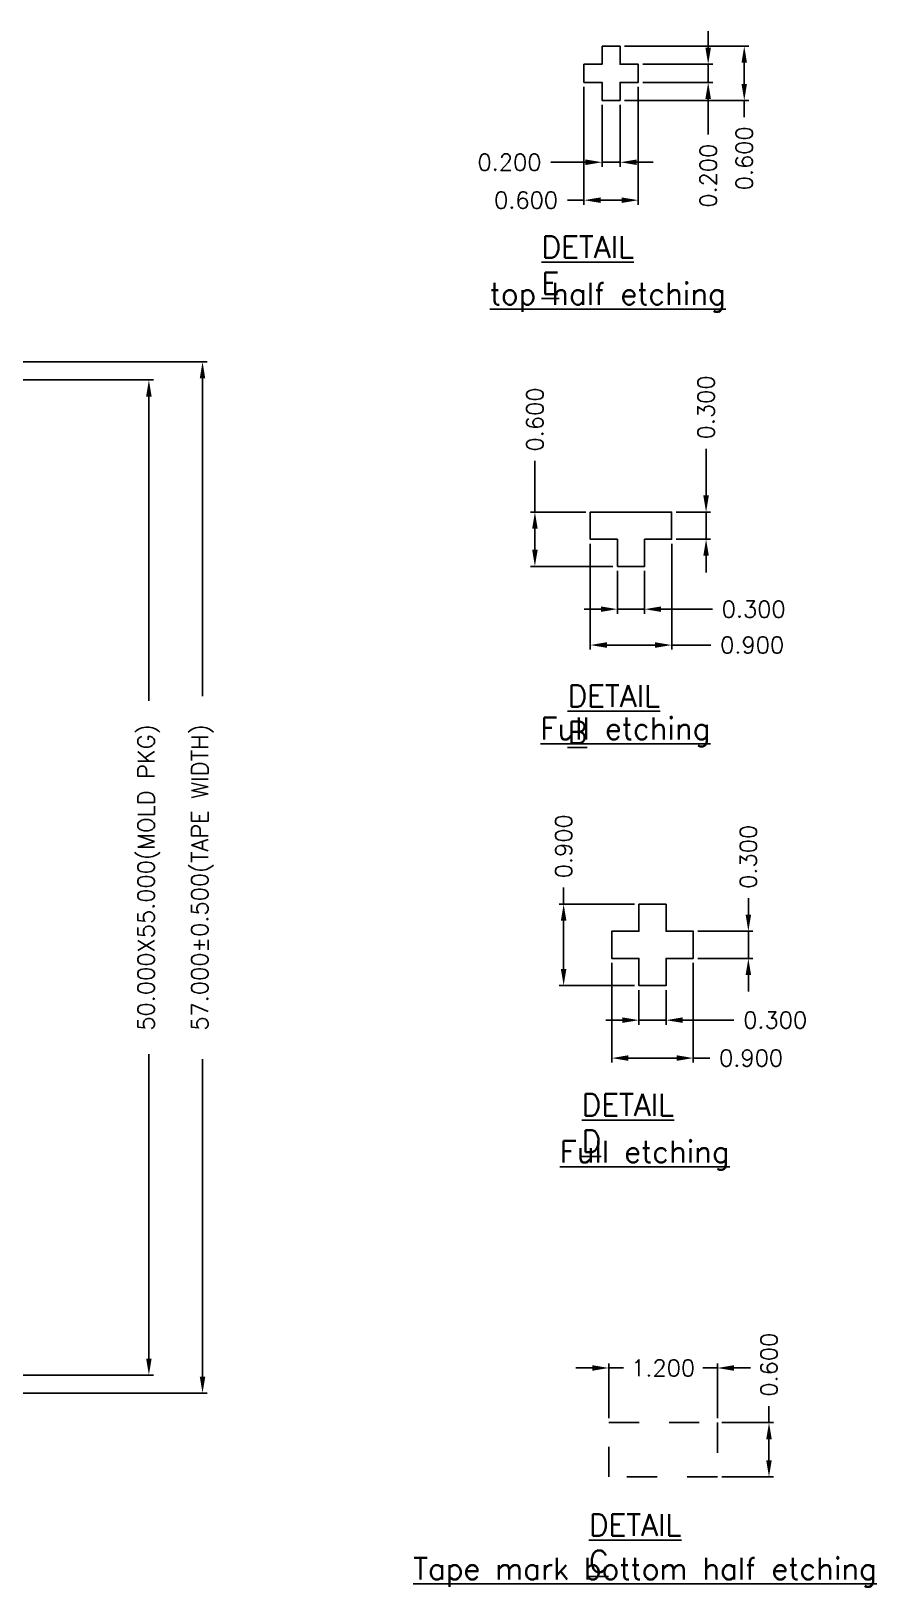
# Model space of a CAD drawing. Header units: millimetres. Extents: x 404.31 to 412.44, y 108.49 to 113.89.
# Drawn here: x 409.63 to 412.44, y 108.65 to 113.81 of the extents above; entities that cross this region are included whole.
import ezdxf

# ---------------------------------------------------------------- set-up
doc = ezdxf.new("R2010")
doc.units = ezdxf.units.MM
doc.header["$LTSCALE"] = 0.5
doc.header["$PDMODE"] = 98
doc.linetypes.add('HIDDEN', pattern=[0.375, 0.25, -0.125])
doc.layers.add('DIMENSION', color=3, linetype='Continuous')
doc.styles.add('Chinese', font='', dxfattribs={"height": 5})
doc.styles.add('SIMPLEX', font='simplex.shx', dxfattribs={"bigfont": 'AllInOneBig.shx'})
doc.styles.get('Chinese').set_extended_font_data('SimSun')
doc.dimstyles.new('Standard2', dxfattribs={"dimtxt": 0.055, "dimasz": 0.055, "dimexe": 0.015, "dimexo": 0.015, "dimgap": 0.027, "dimtad": 1, "dimdec": 3, "dimlfac": 16.666667, "dimrnd": 0.0005, "dimzin": 1, "dimtxsty": 'SIMPLEX', "dimcen": 0.1905, "dimclrd": 256, "dimclre": 256, "dimclrt": 256, "dimazin": 3, "dimtp": 0.03, "dimtm": 0.05, "dimtfac": 0.8, "dimtdec": 3, "dimtmove": 0, "dimatfit": 3, "dimfxl": 0.05, "dimtzin": 4, "dimlwd": -1, "dimlwe": -1})

# ---------------------------------------------------------------- blocks, each defined once
blk = doc.blocks.new('*D53')
at = {"ltscale": 0.1, "transparency": 16777216}
for p, q in [((411.4937, 109.3774), (411.4387, 109.3774)), ((411.5487, 109.2112), (411.5487, 109.3924)), ((411.5487, 109.3774), (411.597, 109.3774)), ((411.9087, 109.3774), (411.8605, 109.3774)), ((411.9087, 109.2112), (411.9087, 109.3924)), ((411.9637, 109.3774), (412.0187, 109.3774))]:
    blk.add_line(p, q, dxfattribs=at)
for points in [[(411.4937, 109.3866), (411.4937, 109.3682), (411.5487, 109.3774)], [(411.9637, 109.3866), (411.9637, 109.3682), (411.9087, 109.3774)]]:
    blk.add_solid(points, dxfattribs=at)
at = {"layer": 'Defpoints', "color": 0, "ltscale": 0.1, "transparency": 16777216}
for p in [(411.9087, 109.3774), (411.5487, 109.1962), (411.9087, 109.1962)]:
    blk.add_point(p, dxfattribs=at)
at = {"ltscale": 0.1, "transparency": 16777216, "insert": (411.7287, 109.3774), "char_height": 0.055, "attachment_point": 5, "style": 'SIMPLEX'}
blk.add_mtext('\\A1;1.200', dxfattribs=at)
blk = doc.blocks.new('*D54')
at = {"ltscale": 0.1, "transparency": 16777216}
for p, q in [((412.0799, 109.1962), (412.0799, 109.2512)), ((411.9237, 109.1962), (412.0949, 109.1962)), ((412.0799, 109.0712), (412.0799, 109.1412)), ((411.9237, 109.0162), (412.0949, 109.0162))]:
    blk.add_line(p, q, dxfattribs=at)
for points in [[(412.0707, 109.1412), (412.089, 109.1412), (412.0799, 109.1962)], [(412.0707, 109.0712), (412.089, 109.0712), (412.0799, 109.0162)]]:
    blk.add_solid(points, dxfattribs=at)
at = {"layer": 'Defpoints', "color": 0, "ltscale": 0.1, "transparency": 16777216}
for p in [(411.9087, 109.1962), (412.0799, 109.1962), (411.9087, 109.0162)]:
    blk.add_point(p, dxfattribs=at)
at = {"ltscale": 0.1, "transparency": 16777216, "insert": (412.0799, 109.3882), "char_height": 0.055, "attachment_point": 5, "rotation": 90, "style": 'SIMPLEX'}
blk.add_mtext('\\A1;0.600', dxfattribs=at)
blk = doc.blocks.new('*D55')
at = {"ltscale": 0.1, "transparency": 16777216}
for p, q in [((411.5771, 112.0206), (411.5771, 111.8786)), ((411.6671, 112.0206), (411.6671, 111.8786)), ((411.5221, 111.8936), (411.4671, 111.8936)), ((411.5771, 111.8936), (411.6671, 111.8936)), ((411.7221, 111.8936), (411.8921, 111.8936))]:
    blk.add_line(p, q, dxfattribs=at)
for points in [[(411.5221, 111.9028), (411.5221, 111.8845), (411.5771, 111.8936)], [(411.7221, 111.9028), (411.7221, 111.8845), (411.6671, 111.8936)]]:
    blk.add_solid(points, dxfattribs=at)
at = {"layer": 'Defpoints', "color": 0, "ltscale": 0.1, "transparency": 16777216}
for p in [(411.5771, 112.0356), (411.6671, 112.0356), (411.6671, 111.8936)]:
    blk.add_point(p, dxfattribs=at)
at = {"ltscale": 0.1, "transparency": 16777216, "insert": (412.0291, 111.8936), "char_height": 0.055, "attachment_point": 5, "style": 'SIMPLEX'}
blk.add_mtext('\\A1;0.300', dxfattribs=at)
blk = doc.blocks.new('*D56')
at = {"ltscale": 0.1, "transparency": 16777216}
for p, q in [((411.8712, 112.2706), (411.8712, 112.4256)), ((411.7721, 112.2156), (411.8862, 112.2156)), ((411.8712, 112.1256), (411.8712, 112.2156)), ((411.7721, 112.1256), (411.8862, 112.1256)), ((411.8712, 112.0706), (411.8712, 112.0156))]:
    blk.add_line(p, q, dxfattribs=at)
for points in [[(411.8621, 112.2706), (411.8804, 112.2706), (411.8712, 112.2156)], [(411.8621, 112.0706), (411.8804, 112.0706), (411.8712, 112.1256)]]:
    blk.add_solid(points, dxfattribs=at)
at = {"layer": 'Defpoints', "color": 0, "ltscale": 0.1, "transparency": 16777216}
for p in [(411.7571, 112.2156), (411.8712, 112.2156), (411.7571, 112.1256)]:
    blk.add_point(p, dxfattribs=at)
at = {"ltscale": 0.1, "transparency": 16777216, "insert": (411.8712, 112.5626), "char_height": 0.055, "attachment_point": 5, "rotation": 90, "style": 'SIMPLEX'}
blk.add_mtext('\\A1;0.300', dxfattribs=at)
blk = doc.blocks.new('*D57')
at = {"ltscale": 0.1, "transparency": 16777216}
for p, q in [((411.3034, 112.2156), (411.3034, 112.3856)), ((411.4721, 112.2156), (411.2884, 112.2156)), ((411.3034, 112.0906), (411.3034, 112.1606)), ((411.5621, 112.0356), (411.2884, 112.0356))]:
    blk.add_line(p, q, dxfattribs=at)
for points in [[(411.2943, 112.1606), (411.3126, 112.1606), (411.3034, 112.2156)], [(411.2943, 112.0906), (411.3126, 112.0906), (411.3034, 112.0356)]]:
    blk.add_solid(points, dxfattribs=at)
at = {"layer": 'Defpoints', "color": 0, "ltscale": 0.1, "transparency": 16777216}
for p in [(411.4871, 112.2156), (411.3034, 112.0356), (411.5771, 112.0356)]:
    blk.add_point(p, dxfattribs=at)
at = {"ltscale": 0.1, "transparency": 16777216, "insert": (411.3034, 112.5226), "char_height": 0.055, "attachment_point": 5, "rotation": 90, "style": 'SIMPLEX'}
blk.add_mtext('\\A1;0.600', dxfattribs=at)
blk = doc.blocks.new('*D58')
at = {"ltscale": 0.1, "transparency": 16777216}
for p, q in [((411.4871, 112.1106), (411.4871, 111.7597)), ((411.7571, 112.1106), (411.7571, 111.7597)), ((411.5421, 111.7747), (411.7021, 111.7747)), ((411.7571, 111.7747), (411.8871, 111.7747))]:
    blk.add_line(p, q, dxfattribs=at)
for points in [[(411.5421, 111.7839), (411.5421, 111.7655), (411.4871, 111.7747)], [(411.7021, 111.7839), (411.7021, 111.7655), (411.7571, 111.7747)]]:
    blk.add_solid(points, dxfattribs=at)
at = {"layer": 'Defpoints', "color": 0, "ltscale": 0.1, "transparency": 16777216}
for p in [(411.4871, 112.1256), (411.7571, 112.1256), (411.7571, 111.7747)]:
    blk.add_point(p, dxfattribs=at)
at = {"ltscale": 0.1, "transparency": 16777216, "insert": (412.0241, 111.7747), "char_height": 0.055, "attachment_point": 5, "style": 'SIMPLEX'}
blk.add_mtext('\\A1;0.900', dxfattribs=at)
blk = doc.blocks.new('*D36')
at = {"ltscale": 0.1, "transparency": 16777216}
for p, q in [((411.6485, 110.6304), (411.6485, 110.5158)), ((411.7385, 110.6304), (411.7385, 110.5158)), ((411.5935, 110.5308), (411.5385, 110.5308)), ((411.6485, 110.5308), (411.7385, 110.5308)), ((411.7935, 110.5308), (411.9635, 110.5308))]:
    blk.add_line(p, q, dxfattribs=at)
for points in [[(411.5935, 110.54), (411.5935, 110.5217), (411.6485, 110.5308)], [(411.7935, 110.54), (411.7935, 110.5217), (411.7385, 110.5308)]]:
    blk.add_solid(points, dxfattribs=at)
at = {"layer": 'Defpoints', "color": 0, "ltscale": 0.1, "transparency": 16777216}
for p in [(411.6485, 110.6454), (411.7385, 110.6454), (411.7385, 110.5308)]:
    blk.add_point(p, dxfattribs=at)
at = {"ltscale": 0.1, "transparency": 16777216, "insert": (412.1005, 110.5308), "char_height": 0.055, "attachment_point": 5, "style": 'SIMPLEX'}
blk.add_mtext('\\A1;0.300', dxfattribs=at)
blk = doc.blocks.new('*D37')
at = {"ltscale": 0.1, "transparency": 16777216}
for p, q in [((412.0115, 110.8804), (412.0115, 110.9354)), ((411.8435, 110.8254), (412.0265, 110.8254)), ((412.0115, 110.7354), (412.0115, 110.8254)), ((411.8435, 110.7354), (412.0265, 110.7354)), ((412.0115, 110.6804), (412.0115, 110.6254))]:
    blk.add_line(p, q, dxfattribs=at)
for points in [[(412.0023, 110.8804), (412.0206, 110.8804), (412.0115, 110.8254)], [(412.0023, 110.6804), (412.0206, 110.6804), (412.0115, 110.7354)]]:
    blk.add_solid(points, dxfattribs=at)
at = {"layer": 'Defpoints', "color": 0, "ltscale": 0.1, "transparency": 16777216}
for p in [(411.8285, 110.8254), (412.0115, 110.8254), (411.8285, 110.7354)]:
    blk.add_point(p, dxfattribs=at)
at = {"ltscale": 0.1, "transparency": 16777216, "insert": (412.0115, 111.0724), "char_height": 0.055, "attachment_point": 5, "rotation": 90, "style": 'SIMPLEX'}
blk.add_mtext('\\A1;0.300', dxfattribs=at)
blk = doc.blocks.new('*D38')
at = {"ltscale": 0.1, "transparency": 16777216}
for p, q in [((411.3987, 110.9154), (411.3987, 110.9704)), ((411.6335, 110.9154), (411.3837, 110.9154)), ((411.3987, 110.7004), (411.3987, 110.8604)), ((411.6335, 110.6454), (411.3837, 110.6454))]:
    blk.add_line(p, q, dxfattribs=at)
for points in [[(411.3895, 110.8604), (411.4079, 110.8604), (411.3987, 110.9154)], [(411.3895, 110.7004), (411.4079, 110.7004), (411.3987, 110.6454)]]:
    blk.add_solid(points, dxfattribs=at)
at = {"layer": 'Defpoints', "color": 0, "ltscale": 0.1, "transparency": 16777216}
for p in [(411.6485, 110.9154), (411.3987, 110.6454), (411.6485, 110.6454)]:
    blk.add_point(p, dxfattribs=at)
at = {"ltscale": 0.1, "transparency": 16777216, "insert": (411.3987, 111.1074), "char_height": 0.055, "attachment_point": 5, "rotation": 90, "style": 'SIMPLEX'}
blk.add_mtext('\\A1;0.900', dxfattribs=at)
blk = doc.blocks.new('*D39')
at = {"ltscale": 0.1, "transparency": 16777216}
for p, q in [((411.5585, 110.7204), (411.5585, 110.3901)), ((411.8285, 110.7204), (411.8285, 110.3901)), ((411.6135, 110.4051), (411.7735, 110.4051)), ((411.8285, 110.4051), (411.8835, 110.4051))]:
    blk.add_line(p, q, dxfattribs=at)
for points in [[(411.6135, 110.4143), (411.6135, 110.3959), (411.5585, 110.4051)], [(411.7735, 110.4143), (411.7735, 110.3959), (411.8285, 110.4051)]]:
    blk.add_solid(points, dxfattribs=at)
at = {"layer": 'Defpoints', "color": 0, "ltscale": 0.1, "transparency": 16777216}
for p in [(411.5585, 110.7354), (411.8285, 110.7354), (411.8285, 110.4051)]:
    blk.add_point(p, dxfattribs=at)
at = {"ltscale": 0.1, "transparency": 16777216, "insert": (412.0205, 110.4051), "char_height": 0.055, "attachment_point": 5, "style": 'SIMPLEX'}
blk.add_mtext('\\A1;0.900', dxfattribs=at)
blk = doc.blocks.new('*D40')
at = {"ltscale": 0.1, "transparency": 16777216}
for p, q in [((408.535, 112.6538), (410.0379, 112.6538)), ((410.0229, 112.5988), (410.0229, 111.59)), ((410.0229, 109.4088), (410.0229, 110.4176)), ((408.535, 109.3538), (410.0379, 109.3538))]:
    blk.add_line(p, q, dxfattribs=at)
for points in [[(410.0137, 112.5988), (410.032, 112.5988), (410.0229, 112.6538)], [(410.0137, 109.4088), (410.032, 109.4088), (410.0229, 109.3538)]]:
    blk.add_solid(points, dxfattribs=at)
at = {"layer": 'Defpoints', "color": 0, "ltscale": 0.1, "transparency": 16777216}
for p in [(408.52, 112.6538), (408.52, 109.3538), (410.0229, 109.3538)]:
    blk.add_point(p, dxfattribs=at)
at = {"ltscale": 0.1, "transparency": 16777216, "insert": (410.0229, 111.0038), "char_height": 0.055, "attachment_point": 5, "rotation": 90, "style": 'SIMPLEX'}
blk.add_mtext('\\A1;50.000X55.000(MOLD PKG)', dxfattribs=at)
blk = doc.blocks.new('*D41')
at = {"ltscale": 0.1, "transparency": 16777216}
for p, q in [((408.7508, 112.7138), (410.2158, 112.7138)), ((410.2008, 112.6588), (410.2008, 111.6057)), ((410.2008, 109.3488), (410.2008, 110.4019)), ((408.7508, 109.2938), (410.2158, 109.2938))]:
    blk.add_line(p, q, dxfattribs=at)
for points in [[(410.1916, 112.6588), (410.2099, 112.6588), (410.2008, 112.7138)], [(410.1916, 109.3488), (410.2099, 109.3488), (410.2008, 109.2938)]]:
    blk.add_solid(points, dxfattribs=at)
at = {"layer": 'Defpoints', "color": 0, "ltscale": 0.1, "transparency": 16777216}
for p in [(408.7358, 112.7138), (408.7358, 109.2938), (410.2008, 109.2938)]:
    blk.add_point(p, dxfattribs=at)
at = {"ltscale": 0.1, "transparency": 16777216, "insert": (410.2008, 111.0038), "char_height": 0.055, "attachment_point": 5, "rotation": 90, "style": 'SIMPLEX'}
blk.add_mtext('\\A1;57.000%%p0.500(TAPE WIDTH)', dxfattribs=at)
blk = doc.blocks.new('*D107')
at = {"ltscale": 0.1, "transparency": 16777216}
for p, q in [((411.5261, 113.5655), (411.5261, 113.3606)), ((411.5861, 113.5655), (411.5861, 113.3606)), ((411.4711, 113.3756), (411.3561, 113.3756)), ((411.5861, 113.3756), (411.5261, 113.3756)), ((411.6411, 113.3756), (411.6961, 113.3756))]:
    blk.add_line(p, q, dxfattribs=at)
for points in [[(411.4711, 113.3848), (411.4711, 113.3664), (411.5261, 113.3756)], [(411.6411, 113.3848), (411.6411, 113.3664), (411.5861, 113.3756)]]:
    blk.add_solid(points, dxfattribs=at)
at = {"layer": 'Defpoints', "color": 0, "ltscale": 0.1, "transparency": 16777216}
for p in [(411.5261, 113.5805), (411.5861, 113.5805), (411.5861, 113.3756)]:
    blk.add_point(p, dxfattribs=at)
at = {"ltscale": 0.1, "transparency": 16777216, "insert": (411.2191, 113.3756), "char_height": 0.055, "attachment_point": 5, "style": 'SIMPLEX'}
blk.add_mtext('\\A1;0.200', dxfattribs=at)
blk = doc.blocks.new('*D108')
at = {"ltscale": 0.1, "transparency": 16777216}
for p, q in [((411.8782, 113.7555), (411.8782, 113.8105)), ((411.6611, 113.7005), (411.8932, 113.7005)), ((411.8782, 113.7005), (411.8782, 113.6405)), ((411.6611, 113.6405), (411.8932, 113.6405)), ((411.8782, 113.5855), (411.8782, 113.4679))]:
    blk.add_line(p, q, dxfattribs=at)
for points in [[(411.869, 113.7555), (411.8874, 113.7555), (411.8782, 113.7005)], [(411.869, 113.5855), (411.8874, 113.5855), (411.8782, 113.6405)]]:
    blk.add_solid(points, dxfattribs=at)
at = {"layer": 'Defpoints', "color": 0, "ltscale": 0.1, "transparency": 16777216}
for p in [(411.6461, 113.7005), (411.8782, 113.7005), (411.6461, 113.6405)]:
    blk.add_point(p, dxfattribs=at)
at = {"ltscale": 0.1, "transparency": 16777216, "insert": (411.8782, 113.3309), "char_height": 0.055, "attachment_point": 5, "rotation": 90, "style": 'SIMPLEX'}
blk.add_mtext('\\A1;0.200', dxfattribs=at)
blk = doc.blocks.new('*D109')
at = {"ltscale": 0.1, "transparency": 16777216}
for p, q in [((411.6011, 113.7605), (412.0128, 113.7605)), ((411.9978, 113.7055), (411.9978, 113.6355)), ((411.6011, 113.5805), (412.0128, 113.5805)), ((411.9978, 113.5805), (411.9978, 113.5255))]:
    blk.add_line(p, q, dxfattribs=at)
for points in [[(411.9886, 113.7055), (412.0069, 113.7055), (411.9978, 113.7605)], [(411.9886, 113.6355), (412.0069, 113.6355), (411.9978, 113.5805)]]:
    blk.add_solid(points, dxfattribs=at)
at = {"layer": 'Defpoints', "color": 0, "ltscale": 0.1, "transparency": 16777216}
for p in [(411.5861, 113.7605), (411.5861, 113.5805), (411.9978, 113.5805)]:
    blk.add_point(p, dxfattribs=at)
at = {"ltscale": 0.1, "transparency": 16777216, "insert": (411.9978, 113.3885), "char_height": 0.055, "attachment_point": 5, "rotation": 90, "style": 'SIMPLEX'}
blk.add_mtext('\\A1;0.600', dxfattribs=at)
blk = doc.blocks.new('*D110')
at = {"ltscale": 0.1, "transparency": 16777216}
for p, q in [((411.4661, 113.6255), (411.4661, 113.2349)), ((411.6461, 113.6255), (411.6461, 113.2349)), ((411.4661, 113.2499), (411.4111, 113.2499)), ((411.5911, 113.2499), (411.5211, 113.2499))]:
    blk.add_line(p, q, dxfattribs=at)
for points in [[(411.5211, 113.259), (411.5211, 113.2407), (411.4661, 113.2499)], [(411.5911, 113.259), (411.5911, 113.2407), (411.6461, 113.2499)]]:
    blk.add_solid(points, dxfattribs=at)
at = {"layer": 'Defpoints', "color": 0, "ltscale": 0.1, "transparency": 16777216}
for p in [(411.4661, 113.6405), (411.6461, 113.6405), (411.6461, 113.2499)]:
    blk.add_point(p, dxfattribs=at)
at = {"ltscale": 0.1, "transparency": 16777216, "insert": (411.2741, 113.2499), "char_height": 0.055, "attachment_point": 5, "style": 'SIMPLEX'}
blk.add_mtext('\\A1;0.600', dxfattribs=at)

msp = doc.modelspace()

# ---------------------------------------------------------------- linework, layer by layer
at = {"color": 6, "linetype": 'HIDDEN', "ltscale": 0.3}
for p, q in [((411.548727, 109.196188), (411.908727, 109.196188)), ((411.548727, 109.016188), (411.548727, 109.196188)), ((411.908727, 109.196188), (411.908727, 109.016188)), ((411.908727, 109.016188), (411.548727, 109.016188))]:
    msp.add_line(p, q, dxfattribs=at)
at = {"color": 1, "ltscale": 0.1}
msp.add_lwpolyline([(411.526065, 113.76047), (411.526065, 113.70047), (411.466065, 113.70047), (411.466065, 113.64047), (411.526065, 113.64047), (411.526065, 113.58047), (411.586065, 113.58047), (411.586065, 113.64047), (411.646065, 113.64047), (411.646065, 113.70047), (411.586065, 113.70047), (411.586065, 113.76047), (411.526065, 113.76047)], dxfattribs=at)
at = {"color": 6, "ltscale": 0.3}
for points in [[(411.577058, 112.035628), (411.577058, 112.125628), (411.487058, 112.125628), (411.487058, 112.215628), (411.577058, 112.215628), (411.577058, 112.215628), (411.667058, 112.215628), (411.667058, 112.215628), (411.757058, 112.215628), (411.757058, 112.125628), (411.667058, 112.125628), (411.667058, 112.035628), (411.577058, 112.035628)], [(411.648454, 110.915377), (411.648454, 110.825377), (411.558454, 110.825377), (411.558454, 110.735377), (411.648454, 110.735377), (411.648454, 110.645377), (411.738454, 110.645377), (411.738454, 110.735377), (411.828454, 110.735377), (411.828454, 110.825377), (411.738454, 110.825377), (411.738454, 110.915377), (411.648454, 110.915377)]]:
    msp.add_lwpolyline(points, dxfattribs=at)

# ---------------------------------------------------------------- texts
at = {"layer": 'DIMENSION', "color": 0, "ltscale": 0.1, "char_height": 0.07222543, "attachment_point": 1, "style": 'Chinese'}
for s, insert, width in [('{\\Fsimplex|c0;\\LDETAIL \\Fsimplex|c134;E}', (411.325471, 113.13095), 0.00518511), ('{\\Fsimplex|c134;\\Ltop\\Fsimplex|c0; half etching}', (411.15354, 112.975505), 1.18726259), ('{\\Fsimplex|c0;\\LDETAIL \\Fsimplex|c134;B}', (411.411947, 111.641772), 0.00518511), ('{\\Fsimplex|c0;\\LFull etching}', (411.322233, 111.534065), 1.18726259), ('{\\Fsimplex|c0;\\LDETAIL D}', (411.458744, 110.286169), 0.00518511), ('{\\Fsimplex|c0;\\LFull etching}', (411.386245, 110.130724), 1.18726259), ('{\\Fsimplex|c0;\\LDETAIL C}', (411.482716, 108.892973), 0.00518511), ('{\\Fsimplex|c0;\\LTape mark bottom half etching}', (410.899449, 108.747836), 1.755887)]:
    msp.add_mtext(s, dxfattribs=dict(at, insert=insert, width=width))

# ---------------------------------------------------------------- dimensions: what is measured, and where the dimension line sits
at = {"ltscale": 0.1}
for base, p1, p2, text, picture, middle in [((411.878203, 113.70047), (411.646065, 113.64047), (411.646065, 113.70047), '0.200', '*D108', (411.878203, 113.330883)), ((411.997753, 113.58047), (411.586065, 113.76047), (411.586065, 113.58047), '0.600', '*D109', (411.997753, 113.38847)), ((411.303447, 112.035628), (411.487058, 112.215628), (411.577058, 112.035628), '0.600', '*D57', (411.303447, 112.522628)), ((411.871227, 112.215628), (411.757058, 112.125628), (411.757058, 112.215628), '0.300', '*D56', (411.871227, 112.562628)), ((411.398696, 110.645377), (411.648454, 110.915377), (411.648454, 110.645377), '0.900', '*D38', (411.398696, 111.107377)), ((412.011476, 110.825377), (411.828454, 110.735377), (411.828454, 110.825377), '0.300', '*D37', (412.011476, 111.072377))]:
    dim = msp.add_linear_dim(base=base, p1=p1, p2=p2, angle=90, text=text, dimstyle='Standard2', dxfattribs=at)
    dim.commit()
    dim.dimension.update_dxf_attribs({"geometry": picture, "text_midpoint": middle, "dimtype": 160})
for base, p1, p2, text, picture, middle in [((411.646065, 113.24987), (411.466065, 113.64047), (411.646065, 113.64047), '0.600', '*D110', (411.274065, 113.24987)), ((411.586065, 113.375611), (411.526065, 113.58047), (411.586065, 113.58047), '0.200', '*D107', (411.219065, 113.375611)), ((411.757058, 111.774685), (411.487058, 112.125628), (411.757058, 112.125628), '0.900', '*D58', (412.024058, 111.774685)), ((411.667058, 111.89364), (411.577058, 112.035628), (411.667058, 112.035628), '0.300', '*D55', (412.029058, 111.89364)), ((411.828454, 110.405088), (411.558454, 110.735377), (411.828454, 110.735377), '0.900', '*D39', (412.020454, 110.405088)), ((411.738454, 110.530829), (411.648454, 110.645377), (411.738454, 110.645377), '0.300', '*D36', (412.100454, 110.530829))]:
    dim = msp.add_linear_dim(base=base, p1=p1, p2=p2, text=text, dimstyle='Standard2', dxfattribs=at)
    dim.commit()
    dim.dimension.update_dxf_attribs({"geometry": picture, "text_midpoint": middle, "dimtype": 160})
for base, p1, p2, text, picture, middle in [((410.200758, 109.293803), (408.735808, 112.713803), (408.735808, 109.293803), '57.000%%p0.500(TAPE WIDTH)', '*D41', (410.200758, 111.003803)), ((410.022864, 109.353803), (408.519988, 112.653803), (408.519988, 109.353803), '50.000X<>(MOLD PKG)', '*D40', (410.022864, 111.003803))]:
    dim = msp.add_linear_dim(base=base, p1=p1, p2=p2, angle=90, text=text, dimstyle='Standard2', override={"dimfxl": 0.15, "dimarcsym": 1}, dxfattribs=at)
    dim.commit()
    dim.dimension.update_dxf_attribs({"geometry": picture, "text_midpoint": middle})
at = {"color": 0, "ltscale": 0.1}
dim = msp.add_linear_dim(base=(412.079864, 109.196188), p1=(411.908727, 109.016188), p2=(411.908727, 109.196188), angle=90, text='0.600', dimstyle='Standard2', dxfattribs=at)
dim.commit()
dim.dimension.update_dxf_attribs({"geometry": '*D54', "text_midpoint": (412.079864, 109.388188), "dimtype": 160})
dim = msp.add_linear_dim(base=(411.908727, 109.377413), p1=(411.548727, 109.196188), p2=(411.908727, 109.196188), text='1.200', dimstyle='Standard2', dxfattribs=at)
dim.commit()
dim.dimension.update_dxf_attribs({"geometry": '*D53', "text_midpoint": (411.728727, 109.377413)})

doc.saveas('drawing.dxf')
